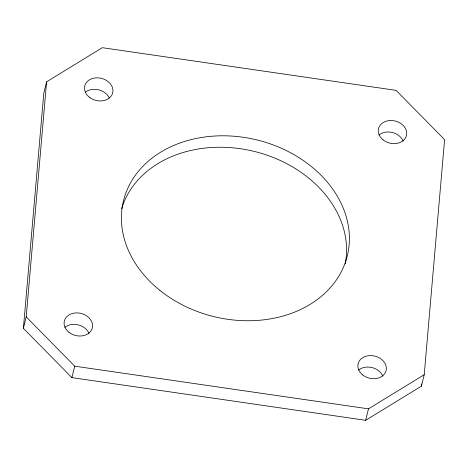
<?xml version="1.0" encoding="UTF-8"?>
<svg xmlns="http://www.w3.org/2000/svg" width="468" height="468" viewBox="0 0 468 468"><rect width="100%" height="100%" fill="white"/><g stroke="black" fill="none" stroke-linecap="round" stroke-linejoin="round"><path stroke-width="0.7" d="M23.4 328.355L43.781 93.284L46.595 81.824L102.334 47.689L396.098 90.371L444.6 139.645L424.219 374.716L421.405 386.176L365.666 420.311L71.902 377.629L23.4 328.355L26.214 316.894L46.595 81.824M421.405 386.176L421.592 383.994M71.902 377.629L74.716 366.175L26.214 316.894M365.666 420.311L368.48 408.851L424.219 374.716M74.716 366.175L368.48 408.851M121.627 208.775A115.233 90.927 13.8 0 1 254.399 151.451A115.233 90.927 13.8 0 1 345.232 263.888M64.841 327.36A14.403 11.367 13.8 0 1 89.031 333.479M85.223 92.29A14.403 11.367 13.8 0 1 109.202 97.917M378.992 134.971A14.403 11.367 13.8 0 1 403.176 141.084M358.57 370.071A14.403 11.367 13.8 0 1 382.777 376.114M383.046 139.844A14.403 11.367 13.8 0 0 406.446 135.609A14.403 11.367 13.8 0 0 387.954 120.779A14.403 11.367 13.8 0 0 383.046 139.844M89.283 97.163A14.403 11.367 13.8 0 0 112.677 92.927A14.403 11.367 13.8 0 0 94.185 78.097A14.403 11.367 13.8 0 0 89.283 97.163M68.895 332.233A14.403 11.367 13.8 0 0 92.295 327.998A14.403 11.367 13.8 0 0 73.804 313.168A14.403 11.367 13.8 0 0 68.895 332.233M159.921 290.406A115.233 90.927 13.8 0 0 347.121 256.528A115.233 90.927 13.8 0 0 199.181 137.879A115.233 90.927 13.8 0 0 159.921 290.406M362.706 374.944A14.403 11.367 13.8 0 0 386.077 370.633A14.403 11.367 13.8 0 0 367.515 355.855A14.403 11.367 13.8 0 0 362.706 374.944"/></g></svg>
